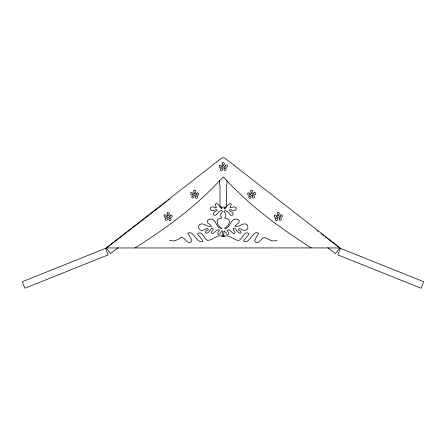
<?xml version="1.0" encoding="UTF-8"?>
<svg xmlns="http://www.w3.org/2000/svg" width="446" height="446" viewBox="0 0 446 446"><rect width="100%" height="100%" fill="white"/><g stroke="black" fill="none" stroke-linecap="round" stroke-linejoin="round"><path stroke-width="0.67" d="M311.308 247.926L106.254 247.965L221.801 157.979L222.833 157.767A5.742 5.742 0 0 1 223.78 157.778L224.684 157.973L340.164 247.965L311.308 247.926C280.986 228.631 251.734 207.379 227.142 180.976L223.256 176.956L219.56 180.758C218.819 183.256 220.569 185.497 220.006 188.022L220.012 205.885A1.305 1.305 0 0 0 221.316 207.156L222.125 208.906L221.333 208.522L218.456 204.653L216.26 203.354L215.162 204.458L216.377 207.669L215.641 207.864L212.954 206.883L211.426 206.933L210.261 207.998L210.506 209.888L211.599 210.657C213.573 211.315 215.334 209.007 217.163 209.843L217.18 210.272L213.734 212.742L213.333 214.108L213.851 215.039L214.927 215.385L216.098 214.994L218.64 211.984L220.837 210.624L221.534 210.624L222.565 211.337L220.731 214.108C219.884 217.982 224.6 218.144 219.047 218.456L217.319 220.068C216.355 223.792 219.226 226.657 222.002 228.569C216.823 228.988 216.522 221.171 212.391 219.332L209.603 219.014L207.228 220.642L207.741 222.911L211.187 225.604L211.549 226.144L211.287 226.518C207.212 227.499 203.984 222.22 199.897 224.383L198.821 225.57L198.554 228.14L199.345 229.339L200.745 230.287L202.378 230.515L207.128 228.43L208.276 229.283L208.154 229.88L205.991 231.028L205.366 231.898L205.545 232.901L206.531 233.33L208.394 232.411L211.226 228.714L212.201 228.162L213.4 228.943L211.51 232.199L211.85 233.526L212.971 233.704L217.007 230.036L218.222 229.74L219.482 230.443L217.782 232.7L217.698 233.899L218.529 234.429L219.599 234.122L221.801 230.877L222.493 231.017C222.431 233.057 222.286 235.767 224.606 236.609M226.93 180.758L227.092 183.429L226.501 185.581L226.501 205.918A1.305 1.305 0 0 1 225.191 207.156L224.371 208.906L225.158 208.522L228.04 204.653L230.231 203.354L231.329 204.458L230.114 207.669L230.85 207.864L233.537 206.883L235.07 206.933L236.235 207.998L235.984 209.888L234.891 210.657C232.918 211.315 231.156 209.007 229.328 209.843L229.311 210.272L232.756 212.742L233.163 214.108L232.639 215.039L231.569 215.385L230.392 214.994L227.85 211.984L225.654 210.624L224.957 210.624L223.931 211.337L225.765 214.108C226.607 217.982 221.891 218.144 227.449 218.456L229.172 220.068C230.136 223.792 227.265 226.657 224.489 228.569C229.668 228.988 229.969 221.171 234.1 219.332L236.893 219.014L239.262 220.642L238.755 222.911L235.304 225.604L234.942 226.144L235.204 226.518C239.279 227.499 242.512 222.22 246.593 224.383L247.675 225.57L247.943 228.14L247.145 229.339L245.746 230.287L244.118 230.515L239.363 228.43L238.22 229.283L238.337 229.88L240.5 231.028L241.124 231.898L240.946 232.901L239.959 233.33L238.103 232.411L235.265 228.714L234.289 228.162L233.091 228.943L234.986 232.199L234.641 233.526L233.52 233.704L229.484 230.036L228.268 229.74L227.008 230.443L228.709 232.7L228.792 233.899L227.962 234.429L226.891 234.122L224.41 230.85L223.998 231.017L223.78 234.719L223.268 235.728L221.891 236.609M219.56 180.758C194.891 207.251 165.566 228.625 135.127 247.965M153.909 211.365L106.265 248.043L110.558 253.596L118.268 247.658M154.506 210.908L157.912 208.288M158.564 207.786L159.696 206.911M160.309 206.437L161.491 205.528M162.623 204.658L163.727 203.811M164.351 203.326L165.494 202.451M166.698 201.52L167.261 201.085M168.415 200.198L169.519 199.351M277.172 240.115C272.344 242.741 268.47 238.766 264.333 237.428C261.211 237.98 257.593 246.638 254.638 240.734L255.508 238.571L258.68 233.386C253.005 229.344 250.518 243.159 244.274 241.598L243.767 241.052L243.945 240.177L248.511 234.752L248.851 233.726C244.118 229.907 242.574 239.708 238.381 240.556C233.325 239.708 229.367 234.462 223.747 236.073M223.925 236.202L222.571 236.202M221.316 207.156L225.191 207.156M222.744 236.073C216.845 234.105 212.764 240.784 207.362 240.31C203.922 238.783 202.01 230.047 197.645 233.726L197.979 234.752L202.545 240.177L202.724 241.052L202.222 241.598C195.978 243.159 193.486 229.344 187.811 233.386L190.983 238.571L191.858 240.734C188.39 247.218 185.129 236.369 181.148 237.545C177.703 239.82 173.628 242.234 169.318 240.115M317.073 230.593L318.165 231.435M321.081 233.682L322.218 234.557M322.915 235.092L323.857 235.817M325.156 236.815L326.26 237.668M326.873 238.136L328 239.006M328.657 239.513L332.058 242.133M332.705 242.624L336.111 245.25M336.719 245.718L338.358 246.978M339.183 247.614L339.735 248.043L335.442 253.596L327.732 247.658M340.432 248.338L337.823 254.856L421.085 288.244L423.7 281.727L340.432 248.338M164.357 215.139L164.178 215.379A1.199 1.199 0 0 0 164.178 216.55L164.591 216.979A1.104 1.104 0 0 0 165.722 216.979L166.141 216.55A1.199 1.199 0 0 0 166.141 215.379L165.722 214.95A1.104 1.104 0 0 0 164.591 214.95L164.357 215.139M167.389 212.803L167.211 213.043A1.199 1.199 0 0 0 167.211 214.214L167.624 214.637A1.104 1.104 0 0 0 168.755 214.637L169.168 214.214A1.199 1.199 0 0 0 169.168 213.043L168.755 212.614A1.104 1.104 0 0 0 167.624 212.614L167.389 212.803M165.488 218.35L165.31 218.596A1.199 1.199 0 0 0 165.31 219.761L165.722 220.19A1.104 1.104 0 0 0 166.854 220.19L167.267 219.761A1.199 1.199 0 0 0 167.267 218.596L166.854 218.166A1.104 1.104 0 0 0 165.722 218.166L165.488 218.35M167.389 215.842L167.211 216.081A1.199 1.199 0 0 0 167.211 217.252L167.624 217.676A1.104 1.104 0 0 0 168.755 217.676L169.168 217.252A1.199 1.199 0 0 0 169.168 216.081L168.755 215.652A1.104 1.104 0 0 0 167.624 215.652L167.389 215.842M170.272 215.468L170.093 215.713A1.199 1.199 0 0 0 170.093 216.879L170.506 217.308A1.104 1.104 0 0 0 171.638 217.308L172.056 216.879A1.199 1.199 0 0 0 172.056 215.713L171.638 215.284A1.104 1.104 0 0 0 170.506 215.284L170.272 215.468M169.145 218.674L168.962 218.914A1.199 1.199 0 0 0 168.962 220.084L169.38 220.514A1.104 1.104 0 0 0 170.506 220.514L170.924 220.084A1.199 1.199 0 0 0 170.924 218.914L170.506 218.49A1.104 1.104 0 0 0 169.38 218.49L169.145 218.674M190.983 192.845L190.804 193.085A1.199 1.199 0 0 0 190.804 194.255L191.217 194.685A1.104 1.104 0 0 0 192.349 194.685L192.761 194.255A1.199 1.199 0 0 0 192.761 193.085L192.349 192.661A1.104 1.104 0 0 0 191.217 192.655L190.983 192.845M194.016 190.509L193.832 190.749A1.199 1.199 0 0 0 193.832 191.919L194.25 192.343A1.104 1.104 0 0 0 195.381 192.343L195.794 191.919A1.199 1.199 0 0 0 195.794 190.749L195.381 190.319A1.104 1.104 0 0 0 194.25 190.319L194.016 190.509M192.115 196.056L191.936 196.301A1.199 1.199 0 0 0 191.936 197.466L192.349 197.896A1.104 1.104 0 0 0 193.48 197.896L193.893 197.472A1.199 1.199 0 0 0 193.893 196.301L193.48 195.872A1.104 1.104 0 0 0 192.349 195.872L192.115 196.056M194.016 193.547L193.832 193.787A1.199 1.199 0 0 0 193.832 194.958L194.25 195.387A1.104 1.104 0 0 0 195.381 195.387L195.794 194.958A1.199 1.199 0 0 0 195.794 193.787L195.381 193.358A1.104 1.104 0 0 0 194.25 193.358L194.016 193.547M196.898 193.174L196.719 193.419A1.199 1.199 0 0 0 196.719 194.584L197.132 195.013A1.104 1.104 0 0 0 198.264 195.013L198.676 194.584A1.199 1.199 0 0 0 198.676 193.419L198.264 192.99A1.104 1.104 0 0 0 197.132 192.99L196.898 193.174M195.766 196.379L195.588 196.619A1.199 1.199 0 0 0 195.588 197.79L196 198.219A1.104 1.104 0 0 0 197.132 198.219L197.545 197.79A1.199 1.199 0 0 0 197.545 196.619L197.132 196.195A1.104 1.104 0 0 0 196 196.195L195.766 196.379M219.549 165.628L219.371 165.873A1.199 1.199 0 0 0 219.371 167.038L219.783 167.467A1.104 1.104 0 0 0 220.915 167.467L221.333 167.038A1.199 1.199 0 0 0 221.327 165.873L220.915 165.444A1.104 1.104 0 0 0 219.783 165.444L219.549 165.628M222.437 162.963L222.259 163.203A1.199 1.199 0 0 0 222.259 164.373L222.671 164.797A1.104 1.104 0 0 0 223.803 164.797L224.215 164.373A1.199 1.199 0 0 0 224.215 163.203L223.803 162.773A1.104 1.104 0 0 0 222.671 162.773L222.437 162.963M222.437 166.001L222.259 166.241A1.199 1.199 0 0 0 222.259 167.412L222.671 167.835A1.104 1.104 0 0 0 223.803 167.841L224.215 167.412A1.199 1.199 0 0 0 224.215 166.241L223.803 165.812A1.104 1.104 0 0 0 222.671 165.812L222.437 166.001M220.681 168.833L220.502 169.073A1.199 1.199 0 0 0 220.502 170.244L220.915 170.673A1.104 1.104 0 0 0 222.047 170.673L222.459 170.244A1.199 1.199 0 0 0 222.459 169.073L222.047 168.649A1.104 1.104 0 0 0 220.915 168.649L220.681 168.833M225.464 165.299L225.286 165.538A1.199 1.199 0 0 0 225.286 166.709L225.698 167.138A1.104 1.104 0 0 0 226.83 167.138L227.248 166.709A1.199 1.199 0 0 0 227.248 165.538L226.83 165.109A1.104 1.104 0 0 0 225.698 165.109L225.464 165.299M224.332 168.51L224.154 168.755A1.199 1.199 0 0 0 224.154 169.92L224.572 170.35A1.104 1.104 0 0 0 225.698 170.35L226.116 169.92A1.199 1.199 0 0 0 226.116 168.755L225.698 168.326A1.104 1.104 0 0 0 224.567 168.326L224.332 168.51M247.993 193.174L247.814 193.419A1.199 1.199 0 0 0 247.814 194.584L248.227 195.013A1.104 1.104 0 0 0 249.359 195.013L249.771 194.584A1.199 1.199 0 0 0 249.771 193.419L249.359 192.99A1.104 1.104 0 0 0 248.227 192.99L247.993 193.174M250.881 190.509L250.702 190.749A1.199 1.199 0 0 0 250.702 191.919L251.115 192.343A1.104 1.104 0 0 0 252.246 192.343L252.659 191.919A1.199 1.199 0 0 0 252.659 190.749L252.246 190.319A1.104 1.104 0 0 0 251.115 190.319L250.881 190.509M250.881 193.547L250.702 193.787A1.199 1.199 0 0 0 250.702 194.958L251.115 195.387A1.104 1.104 0 0 0 252.246 195.387L252.659 194.958A1.199 1.199 0 0 0 252.659 193.787L252.246 193.358A1.104 1.104 0 0 0 251.115 193.358L250.881 193.547M249.124 196.379L248.946 196.619A1.199 1.199 0 0 0 248.946 197.79L249.359 198.219A1.104 1.104 0 0 0 250.49 198.219L250.903 197.79A1.199 1.199 0 0 0 250.903 196.619L250.49 196.195A1.104 1.104 0 0 0 249.359 196.195L249.124 196.379M253.908 192.845L253.729 193.085A1.199 1.199 0 0 0 253.729 194.255L254.142 194.685A1.104 1.104 0 0 0 255.274 194.685L255.686 194.255A1.199 1.199 0 0 0 255.686 193.085L255.274 192.661A1.104 1.104 0 0 0 254.142 192.655L253.908 192.845M252.776 196.056L252.598 196.301A1.199 1.199 0 0 0 252.598 197.466L253.01 197.896A1.104 1.104 0 0 0 254.142 197.896L254.56 197.472A1.199 1.199 0 0 0 254.56 196.301L254.142 195.872A1.104 1.104 0 0 0 253.01 195.872L252.776 196.056M274.619 215.468L274.441 215.713A1.199 1.199 0 0 0 274.441 216.879L274.853 217.308A1.104 1.104 0 0 0 275.985 217.308L276.397 216.879A1.199 1.199 0 0 0 276.397 215.713L275.985 215.284A1.104 1.104 0 0 0 274.853 215.284L274.619 215.468M277.507 212.803L277.323 213.043A1.199 1.199 0 0 0 277.323 214.214L277.741 214.637A1.104 1.104 0 0 0 278.867 214.637L279.285 214.214A1.199 1.199 0 0 0 279.285 213.043L278.867 212.614A1.104 1.104 0 0 0 277.741 212.614L277.507 212.803M277.507 215.842L277.323 216.081A1.199 1.199 0 0 0 277.323 217.252L277.741 217.676A1.104 1.104 0 0 0 278.867 217.676L279.285 217.252A1.199 1.199 0 0 0 279.285 216.081L278.867 215.652A1.104 1.104 0 0 0 277.741 215.652L277.507 215.842M275.751 218.674L275.572 218.914A1.199 1.199 0 0 0 275.572 220.084L275.985 220.514A1.104 1.104 0 0 0 277.117 220.514L277.529 220.084A1.199 1.199 0 0 0 277.529 218.914L277.117 218.49A1.104 1.104 0 0 0 275.985 218.49L275.751 218.674M280.534 215.139L280.356 215.379A1.199 1.199 0 0 0 280.356 216.55L280.768 216.979A1.104 1.104 0 0 0 281.9 216.979L282.312 216.55A1.199 1.199 0 0 0 282.312 215.379L281.9 214.95A1.104 1.104 0 0 0 280.768 214.95L280.534 215.139M279.402 218.35L279.224 218.596A1.199 1.199 0 0 0 279.224 219.761L279.636 220.19A1.104 1.104 0 0 0 280.768 220.19L281.181 219.761A1.199 1.199 0 0 0 281.181 218.596L280.768 218.166A1.104 1.104 0 0 0 279.636 218.166L279.402 218.35M105.568 248.338L22.3 281.727L24.915 288.244L108.177 254.856L105.568 248.338"/></g></svg>
